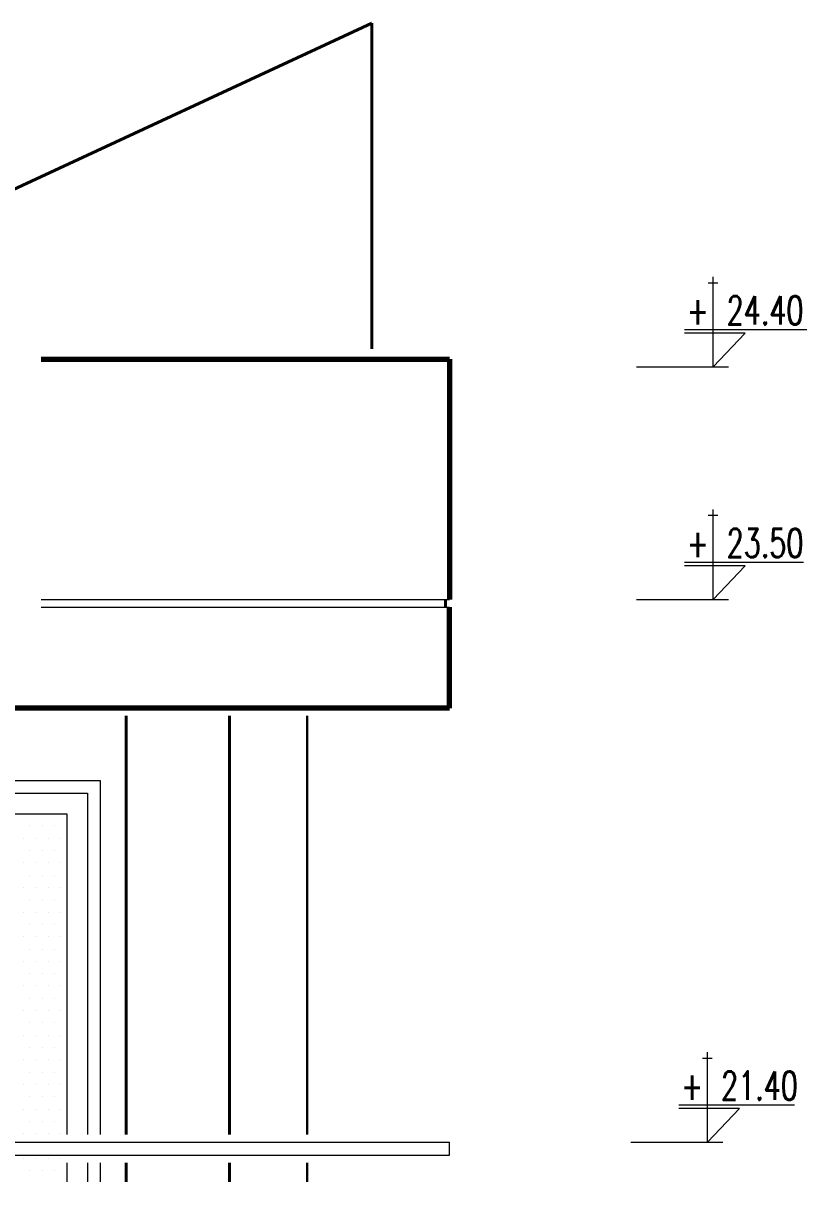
# Model space of a CAD drawing. Header units: millimetres. Extents: x 2016.56 to 2021.8, y 13721.83 to 13722.48.
# Drawn here: x 2021.7416 to 2021.8022, y 13722.3599 to 13722.4495 of the extents above; entities that cross this region are included whole.
import ezdxf

# ---------------------------------------------------------------- set-up
doc = ezdxf.new("R2010")
doc.units = ezdxf.units.MM
doc.layers.get('0').update_dxf_attribs({"lineweight": 20})
for name, color, linetype, lineweight in [('0.3', 150, 'Continuous', 30), ('0.7', 20, 'Continuous', 70), ('DUVAR', 4, 'Continuous', 40), ('PENCERE', 3, 'Continuous', 13), ('TEXT', 7, 'Continuous', 20)]:
    doc.layers.add(name, color=color, linetype=linetype, lineweight=lineweight)
doc.styles.get("Standard").update_dxf_attribs({"font": 'txt.shx', "width": 0.7, "height": 11})

msp = doc.modelspace()

# ---------------------------------------------------------------- linework, layer by layer
for p, q in [((2021.736524, 13722.390938), (2021.747524, 13722.390938)), ((2021.747524, 13722.390938), (2021.747524, 13722.363538)), ((2021.731524, 13722.389938), (2021.746524, 13722.389938)), ((2021.746524, 13722.389938), (2021.746524, 13722.363538)), ((2021.733124, 13722.388338), (2021.744924, 13722.388338)), ((2021.744924, 13722.388338), (2021.744924, 13722.363538)), ((2021.742074, 13722.387409), (2021.742074, 13722.387409)), ((2021.743027, 13722.387409), (2021.743027, 13722.387409)), ((2021.743979, 13722.387409), (2021.743979, 13722.387409)), ((2021.741598, 13722.386457), (2021.741598, 13722.386457)), ((2021.74255, 13722.386457), (2021.74255, 13722.386457)), ((2021.743503, 13722.386457), (2021.743503, 13722.386457)), ((2021.744455, 13722.386457), (2021.744455, 13722.386457)), ((2021.742074, 13722.385504), (2021.742074, 13722.385504)), ((2021.743027, 13722.385504), (2021.743027, 13722.385504)), ((2021.743979, 13722.385504), (2021.743979, 13722.385504)), ((2021.741598, 13722.384552), (2021.741598, 13722.384552)), ((2021.74255, 13722.384552), (2021.74255, 13722.384552)), ((2021.743503, 13722.384552), (2021.743503, 13722.384552)), ((2021.744455, 13722.384552), (2021.744455, 13722.384552)), ((2021.742074, 13722.383599), (2021.742074, 13722.383599)), ((2021.743027, 13722.383599), (2021.743027, 13722.383599)), ((2021.743979, 13722.383599), (2021.743979, 13722.383599)), ((2021.741598, 13722.382647), (2021.741598, 13722.382647)), ((2021.74255, 13722.382647), (2021.74255, 13722.382647)), ((2021.743503, 13722.382647), (2021.743503, 13722.382647)), ((2021.744455, 13722.382647), (2021.744455, 13722.382647)), ((2021.742074, 13722.381694), (2021.742074, 13722.381694)), ((2021.743027, 13722.381694), (2021.743027, 13722.381694)), ((2021.743979, 13722.381694), (2021.743979, 13722.381694)), ((2021.741598, 13722.380742), (2021.741598, 13722.380742)), ((2021.74255, 13722.380742), (2021.74255, 13722.380742)), ((2021.743503, 13722.380742), (2021.743503, 13722.380742)), ((2021.744455, 13722.380742), (2021.744455, 13722.380742)), ((2021.742074, 13722.379789), (2021.742074, 13722.379789)), ((2021.743027, 13722.379789), (2021.743027, 13722.379789)), ((2021.743979, 13722.379789), (2021.743979, 13722.379789)), ((2021.741598, 13722.378837), (2021.741598, 13722.378837)), ((2021.74255, 13722.378837), (2021.74255, 13722.378837)), ((2021.743503, 13722.378837), (2021.743503, 13722.378837)), ((2021.744455, 13722.378837), (2021.744455, 13722.378837)), ((2021.742074, 13722.377884), (2021.742074, 13722.377884)), ((2021.743027, 13722.377884), (2021.743027, 13722.377884)), ((2021.743979, 13722.377884), (2021.743979, 13722.377884)), ((2021.741598, 13722.376932), (2021.741598, 13722.376932)), ((2021.74255, 13722.376932), (2021.74255, 13722.376932)), ((2021.743503, 13722.376932), (2021.743503, 13722.376932)), ((2021.744455, 13722.376932), (2021.744455, 13722.376932)), ((2021.742074, 13722.375979), (2021.742074, 13722.375979)), ((2021.743027, 13722.375979), (2021.743027, 13722.375979)), ((2021.743979, 13722.375979), (2021.743979, 13722.375979)), ((2021.741598, 13722.375027), (2021.741598, 13722.375027)), ((2021.74255, 13722.375027), (2021.74255, 13722.375027)), ((2021.743503, 13722.375027), (2021.743503, 13722.375027)), ((2021.744455, 13722.375027), (2021.744455, 13722.375027)), ((2021.742074, 13722.374074), (2021.742074, 13722.374074)), ((2021.743027, 13722.374074), (2021.743027, 13722.374074)), ((2021.743979, 13722.374074), (2021.743979, 13722.374074)), ((2021.741598, 13722.373122), (2021.741598, 13722.373122)), ((2021.74255, 13722.373122), (2021.74255, 13722.373122)), ((2021.743503, 13722.373122), (2021.743503, 13722.373122)), ((2021.744455, 13722.373122), (2021.744455, 13722.373122)), ((2021.742074, 13722.372169), (2021.742074, 13722.372169)), ((2021.743027, 13722.372169), (2021.743027, 13722.372169)), ((2021.743979, 13722.372169), (2021.743979, 13722.372169)), ((2021.741598, 13722.371217), (2021.741598, 13722.371217)), ((2021.74255, 13722.371217), (2021.74255, 13722.371217)), ((2021.743503, 13722.371217), (2021.743503, 13722.371217)), ((2021.744455, 13722.371217), (2021.744455, 13722.371217)), ((2021.742074, 13722.370264), (2021.742074, 13722.370264)), ((2021.743027, 13722.370264), (2021.743027, 13722.370264)), ((2021.743979, 13722.370264), (2021.743979, 13722.370264)), ((2021.741598, 13722.369312), (2021.741598, 13722.369312)), ((2021.74255, 13722.369312), (2021.74255, 13722.369312)), ((2021.743503, 13722.369312), (2021.743503, 13722.369312)), ((2021.744455, 13722.369312), (2021.744455, 13722.369312)), ((2021.742074, 13722.368359), (2021.742074, 13722.368359)), ((2021.743027, 13722.368359), (2021.743027, 13722.368359)), ((2021.743979, 13722.368359), (2021.743979, 13722.368359)), ((2021.741598, 13722.367407), (2021.741598, 13722.367407)), ((2021.74255, 13722.367407), (2021.74255, 13722.367407)), ((2021.743503, 13722.367407), (2021.743503, 13722.367407)), ((2021.744455, 13722.367407), (2021.744455, 13722.367407)), ((2021.742074, 13722.366454), (2021.742074, 13722.366454)), ((2021.743027, 13722.366454), (2021.743027, 13722.366454)), ((2021.743979, 13722.366454), (2021.743979, 13722.366454)), ((2021.741598, 13722.365502), (2021.741598, 13722.365502)), ((2021.74255, 13722.365502), (2021.74255, 13722.365502)), ((2021.743503, 13722.365502), (2021.743503, 13722.365502)), ((2021.744455, 13722.365502), (2021.744455, 13722.365502)), ((2021.742074, 13722.364549), (2021.742074, 13722.364549)), ((2021.743027, 13722.364549), (2021.743027, 13722.364549)), ((2021.743979, 13722.364549), (2021.743979, 13722.364549)), ((2021.741598, 13722.363597), (2021.741598, 13722.363597)), ((2021.74255, 13722.363597), (2021.74255, 13722.363597)), ((2021.743503, 13722.363597), (2021.743503, 13722.363597)), ((2021.744455, 13722.363597), (2021.744455, 13722.363597)), ((2021.729281, 13722.362938), (2021.774524, 13722.362938)), ((2021.774524, 13722.361938), (2021.774524, 13722.362938)), ((2021.774524, 13722.361938), (2021.774524, 13722.362938)), ((2021.729281, 13722.361938), (2021.774524, 13722.361938)), ((2021.741598, 13722.361692), (2021.741598, 13722.361692)), ((2021.74255, 13722.361692), (2021.74255, 13722.361692)), ((2021.743503, 13722.361692), (2021.743503, 13722.361692)), ((2021.744455, 13722.361692), (2021.744455, 13722.361692)), ((2021.742074, 13722.360739), (2021.742074, 13722.360739)), ((2021.743027, 13722.360739), (2021.743027, 13722.360739)), ((2021.743979, 13722.360739), (2021.743979, 13722.360739)), ((2021.744924, 13722.361338), (2021.744924, 13722.359871)), ((2021.746524, 13722.361338), (2021.746524, 13722.359871)), ((2021.747524, 13722.361338), (2021.747524, 13722.359871))]:
    msp.add_line(p, q)
at = {"layer": '0.3'}
for p, q in [((2021.763524, 13722.395938), (2021.763524, 13722.363538)), ((2021.763524, 13722.361338), (2021.763524, 13722.359871))]:
    msp.add_line(p, q, dxfattribs=at)
at = {"layer": '0.7'}
for p, q in [((2021.742955, 13722.423538), (2021.774524, 13722.423538)), ((2021.774524, 13722.423538), (2021.774524, 13722.404938)), ((2021.774524, 13722.396538), (2021.774524, 13722.404338)), ((2021.774524, 13722.396538), (2021.737777, 13722.396538))]:
    msp.add_line(p, q, dxfattribs=at)
at = {"layer": 'DUVAR'}
for p, q in [((2021.768524, 13722.449538), (2021.714247, 13722.424338)), ((2021.768524, 13722.449538), (2021.768524, 13722.424338)), ((2021.774224, 13722.404938), (2021.774224, 13722.404338)), ((2021.749524, 13722.395938), (2021.749524, 13722.363538)), ((2021.757524, 13722.395938), (2021.757524, 13722.363538)), ((2021.749524, 13722.361338), (2021.749524, 13722.359871)), ((2021.757524, 13722.361338), (2021.757524, 13722.359871))]:
    msp.add_line(p, q, dxfattribs=at)
at = {"layer": 'PENCERE'}
for p, q in [((2021.742955, 13722.404938), (2021.774524, 13722.404938)), ((2021.742955, 13722.404338), (2021.774524, 13722.404338))]:
    msp.add_line(p, q, dxfattribs=at)
at = {"layer": 'TEXT'}
for p, q in [((2021.794912, 13722.422938), (2021.794912, 13722.429899)), ((2021.79453, 13722.42945), (2021.795281, 13722.42945)), ((2021.802167, 13722.425811), (2021.792711, 13722.425811)), ((2021.797406, 13722.425543), (2021.792711, 13722.425543)), ((2021.794912, 13722.422938), (2021.797406, 13722.425543)), ((2021.789002, 13722.422938), (2021.796108, 13722.422938)), ((2021.794912, 13722.404938), (2021.794912, 13722.411899)), ((2021.79453, 13722.41145), (2021.795281, 13722.41145)), ((2021.801911, 13722.407811), (2021.792711, 13722.407811)), ((2021.797406, 13722.407543), (2021.792711, 13722.407543)), ((2021.794912, 13722.404938), (2021.797406, 13722.407543)), ((2021.789002, 13722.404938), (2021.796108, 13722.404938)), ((2021.794479, 13722.362938), (2021.794479, 13722.369899)), ((2021.794096, 13722.36945), (2021.794848, 13722.36945)), ((2021.801223, 13722.365811), (2021.792278, 13722.365811)), ((2021.796973, 13722.365543), (2021.792278, 13722.365543)), ((2021.794479, 13722.362938), (2021.796973, 13722.365543)), ((2021.788569, 13722.362938), (2021.795675, 13722.362938))]:
    msp.add_line(p, q, dxfattribs=at)

# ---------------------------------------------------------------- texts
at = {"layer": 'TEXT', "width": 0.7}
for s, p in [('+ 24.40', (2021.79288, 13722.426211)), ('+ 23.50', (2021.79288, 13722.408211)), ('+ 21.40', (2021.792447, 13722.366211))]:
    msp.add_text(s, height=0.0022, dxfattribs=at).set_placement(p)

doc.saveas('drawing.dxf')
